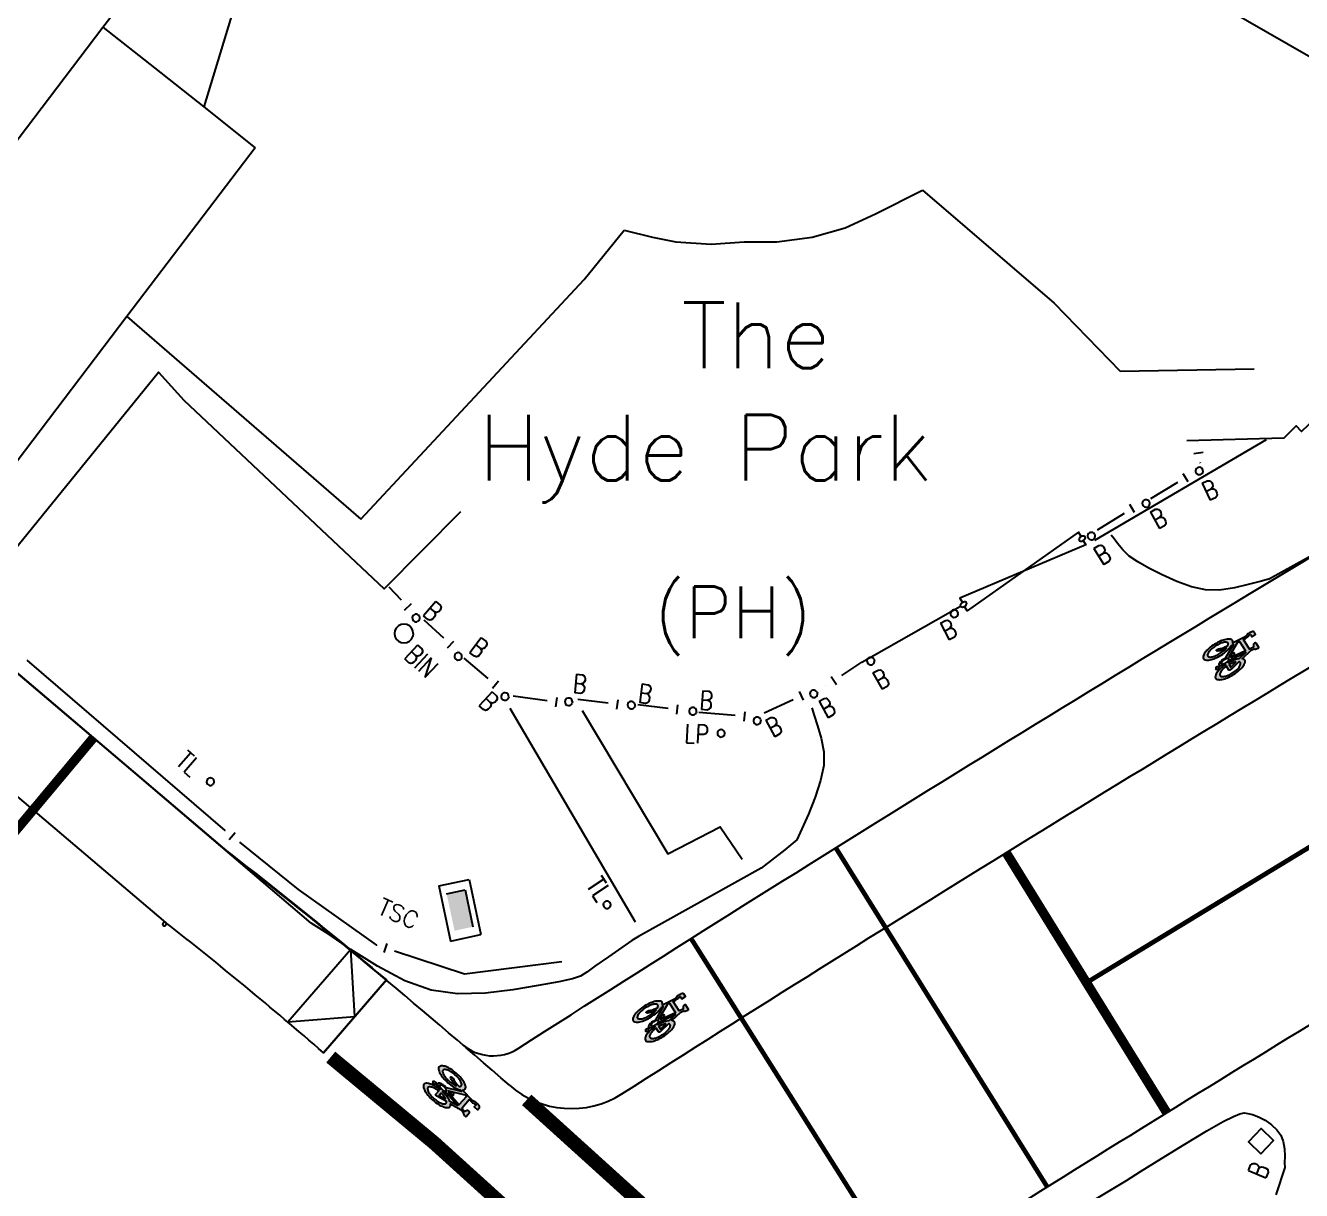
# Model space of a CAD drawing. Extents: x 427500 to 429848, y 434500 to 436505.
# Drawn here: x 428949.81 to 428976.96, y 435472.72 to 435497.5 of the extents above; entities that cross this region are included whole.
import ezdxf

# ---------------------------------------------------------------- set-up
doc = ezdxf.new("R2010")
doc.units = 0
for name, pattern in [('1004', [6, 4, -2]), ('1055', [0.6, 0.1, -0.5]), ('BLIP', [1, 0.5, -0.5])]:
    doc.linetypes.add(name, pattern=pattern)
doc.layers.get('0').update_dxf_attribs({"color": 222})
for name, color, linetype in [('du-EXISTINGTEXT', 181, 'Continuous'), ('DU-UTCBOX', 42, 'Continuous'), ('KTS_LINES', 7, 'Continuous'), ('LPTIP_Ex_Base', 8, 'Continuous'), ('PRO-MARKINGS', 7, 'Continuous'), ('PROPOSED', 1, 'Continuous')]:
    doc.layers.add(name, color=color, linetype=linetype)
doc.styles.add('MtXpl_Romans', font='romans__.ttf')
doc.styles.get("Standard").update_dxf_attribs({"font": 'romans.shx'})

# ---------------------------------------------------------------- blocks, each defined once
blk = doc.blocks.new('FENCE_UP')
at = {"color": 0, "linetype": 'ByBlock', "flags": 128}
blk.add_lwpolyline([(0, 0.5), (0, -0.5)], dxfattribs=at)
blk = doc.blocks.new('GATE')
at = {"color": 0, "linetype": 'ByBlock', "flags": 128}
for points in [[(-0.450902, 0), (-0.451904, 0.007014), (-0.455912, 0.014028), (-0.460922, 0.019038), (-0.467936, 0.023046), (-0.475952, 0.024048), (-0.482966, 0.023046), (-0.48998, 0.019038), (-0.49499, 0.014028), (-0.498998, 0.007014), (-0.5, 0), (-0.498998, -0.007014), (-0.49499, -0.014028), (-0.48998, -0.019038), (-0.482966, -0.023046), (-0.475952, -0.024048), (-0.467936, -0.023046), (-0.460922, -0.019038), (-0.455912, -0.014028), (-0.451904, -0.007014)], [(-0.475952, 0.024048), (-0.475952, 0.078156), (0.475952, -0.078156), (0.475952, -0.024048)], [(-0.475952, -0.024048), (-0.475952, -0.078156), (0.475952, 0.078156), (0.475952, 0.024048)], [(-0.450902, 0), (-0.451904, -0.007014)], [(0.5, 0), (0.498998, 0.007014), (0.49499, 0.014028), (0.48998, 0.019038), (0.482966, 0.023046), (0.475952, 0.024048), (0.467936, 0.023046), (0.460922, 0.019038), (0.455912, 0.014028), (0.451904, 0.007014), (0.450902, 0), (0.451904, -0.007014), (0.455912, -0.014028), (0.460922, -0.019038), (0.467936, -0.023046), (0.475952, -0.024048), (0.482966, -0.023046), (0.48998, -0.019038), (0.49499, -0.014028), (0.498998, -0.007014)], [(0.5, 0), (0.498998, -0.007014)]]:
    blk.add_lwpolyline(points, dxfattribs=at)
blk = doc.blocks.new('CIRCL')
at = {"color": 0, "linetype": 'ByBlock', "flags": 128}
for points in [[(0.5, 0), (0.475, 0.154), (0.404, 0.293), (0.293, 0.404), (0.154, 0.475), (0, 0.5), (-0.154, 0.475), (-0.293, 0.404), (-0.404, 0.293), (-0.475, 0.154), (-0.5, 0), (-0.475, -0.154), (-0.404, -0.293), (-0.293, -0.404), (-0.154, -0.475), (0, -0.5), (0.154, -0.475), (0.293, -0.404), (0.404, -0.293), (0.475, -0.154)], [(0.5, 0), (0.475, -0.154)]]:
    blk.add_lwpolyline(points, dxfattribs=at)
blk = doc.blocks.new('Bicycle-1057S')
h = blk.add_hatch(color=0)
h.dxf.hatch_style = 1
edge = h.paths.add_edge_path()
edge.add_arc((0.1255931590565698, -0.09402841553107237), 0.02648515648108875, 129.1417589179424, 144.2919472120851)
edge.add_arc((0.1085562400126971, -0.08167002299842399), 0.005438877888942004, 145.2542598140026, 218.1085320607194)
edge.add_arc((0.1199412003065617, -0.07274033581713624), 0.01990803937288878, 218.1085320607193, 242.7437377249644)
edge.add_arc((0.1323570823030125, -0.04863988274777631), 0.0470186639303978, 242.7437377249643, 256.1140822548531)
edge.add_line((0.1210730989660078, -0.09428444954219217), (0.1210730989660078, -0.1093843280975762))
edge.add_line((0.1210730989660078, -0.1093843280975762), (0.1709389036250854, -0.1093843280975762))
edge.add_line((0.1709389036250854, -0.1093843280975762), (0.1709389036250854, -0.08603216731390888))
edge.add_line((0.1709389036250854, -0.08603216731390888), (0.2357062799771484, -0.07507811475829329))
edge.add_arc((0.2940311629775173, 0.02510465163729701), 0.1159240210641441, 239.7926865904873, 250.1489920615088)
edge.add_arc((0.3352342839856055, 0.1392318298363441), 0.2372611958478196, 250.1489920615087, 261.4948583744368)
edge.add_arc((0.362500000000002, 0.3215590699295104), 0.4216158587933737, 261.4948583744369, 265.5790043067903)
edge.add_line((0.33, -0.09880230125732192), (0.33, -0.1106220625765941))
edge.add_arc((0.3649999999999979, -1.094938660479188), 0.9849386604791879, 92.0364461736281, 98.710120306432)
edge.add_arc((0.3002475405305327, -0.6722787565192403), 0.5573474124130271, 98.71012030643209, 110.2975697722287)
edge.add_arc((0.2023615741320395, -0.4076241066270181), 0.2751706129993586, 110.2975697722287, 131.7625682865146)
edge.add_arc((0.05714990642971905, -0.2449999999999999), 0.05714990642971902, 131.7625682865146, 180)
edge.add_arc((0.05714990642971905, -0.245), 0.05714990642971904, 180, 228.2374317134853)
edge.add_arc((0.2023615741320401, -0.08237589337298118), 0.2751706129993595, 228.2374317134854, 249.7024302277713)
edge.add_arc((0.3002475405305318, 0.1822787565192362), 0.5573474124130229, 249.7024302277713, 261.2898796935679)
edge.add_arc((0.3650000000000001, 0.6049386604791959), 0.9849386604791958, 261.2898796935679, 270)
edge.add_arc((0.3650000000000005, 0.604938660479198), 0.984938660479198, 269.9999999999999, 278.710120306432)
edge.add_arc((0.4297524594694681, 0.1822787565192365), 0.5573474124130234, 278.7101203064321, 290.2975697722287)
edge.add_arc((0.527638425867959, -0.08237589337297913), 0.2751706129993619, 290.2975697722287, 311.7625682865145)
edge.add_arc((0.6728500935702808, -0.2450000000000002), 0.05714990642971921, 311.7625682865148, 360.0000000000001)
edge.add_arc((0.6728500935702809, -0.2450000000000002), 0.05714990642971907, 8.347926217626053e-14, 48.23743171348524)
edge.add_arc((0.5276384258679238, -0.4076241066270601), 0.2751706129994143, 48.23743171348545, 51.44868646367202)
edge.add_line((0.6991289573365953, -0.1924268392766916), (0.9555783743845828, -0.1393683391977977))
edge.add_line((0.9555783743845828, -0.1393683391977977), (1.026142996864914, -0.1494489995521307))
edge.add_arc((1.047232637774721, -0.1446760141640408), 0.02162300495351051, 192.752292015752, 229.4556686730448)
edge.add_arc((1.082087526109876, -0.1021911607252427), 0.07657266547575484, 230.3014880105123, 254.7693945910597)
edge.add_arc((1.137258100044497, 0.09027275344468394), 0.2767829944268662, 254.2163442209831, 263.9588712902375)
edge.add_arc((1.111305815940649, -0.1577737992489841), 0.0273842720150536, 263.337789327011, 292.272256146745)
edge.add_arc((1.118318684532589, -0.1773400816377044), 0.006684298591048081, 300.2362763225035, 358.2881666264944)
edge.add_line((1.125, -0.1775397595764579), (1.125, -0.06938311127612472))
edge.add_arc((1.114107004921157, -0.06988940866287181), 0.01090475487260144, 2.661145164140756, 38.31498093786265)
edge.add_arc((1.110772519990496, -0.07252424211479346), 0.01515459452512635, 38.31498093786259, 73.21773194917768)
edge.add_arc((1.092973786883735, -0.1315424953674024), 0.07679832183938598, 73.2177319491774, 98.60632256700862)
edge.add_arc((1.086437502710172, -0.08835556308793147), 0.03311956120553582, 98.60632256700892, 134.88021916439)
edge.add_line((1.063067446729034, -0.06488758878494341), (1.033157894736842, -0.1147368421052633))
edge.add_line((1.033157894736842, -0.1147368421052633), (0.94, -0.1014285714285716))
edge.add_line((0.94, -0.1014285714285716), (0.94, 0.1393269230769229))
edge.add_line((0.94, 0.1393269230769229), (0.9849999999999998, 0.1349999999999998))
edge.add_arc((1.01645105852891, 0.3320764244353353), 0.199570253672248, 260.9327337914132, 290.3801191405059)
edge.add_arc((1.105464489312583, 0.1086566116361067), 0.04124963619416752, 71.00970639435519, 118.23338806896231, ccw=False)
edge.add_arc((1.115840168087301, 0.1389608091172128), 0.009218591994430198, 6.472580860778692, 70.69733750635021, ccw=False)
edge.add_line((1.125, 0.1399999999999998), (1.125, 0.08999999999999979))
edge.add_line((1.125, 0.08999999999999979), (1.215, 0.08999999999999977))
edge.add_line((1.215, 0.08999999999999977), (1.215, 0.1551204709322744))
edge.add_arc((1.199541460380685, 0.152605035499959), 0.01566186012503258, 9.242245549902828, 38.24503396435792)
edge.add_arc((1.175907833058162, 0.1339771072228429), 0.04575418559710753, 38.24503396435812, 62.40139835930763)
edge.add_arc((1.144411258767213, 0.07372613583564096), 0.1137410501017065, 62.40139835930752, 80.15996594038734)
edge.add_arc((1.117118489909174, -0.08362655073671205), 0.2734431578006205, 80.15996594038758, 97.39463954963908)
edge.add_arc((1.101932488087908, 0.03338489676562068), 0.1554503889632606, 97.39463954963931, 115.9418288466421)
edge.add_arc((1.008892827938793, 0.2234296512512854), 0.05614866456590088, 265.4429401072497, 296.48081285581895, ccw=False)
edge.add_line((1.004431711558944, 0.1674584892731782), (0.7039782804499767, 0.1963482422644251))
edge.add_arc((0.5276024317589506, 0.4074790768269162), 0.2751084682530396, 309.8749265664079, 311.7820790879888)
edge.add_arc((0.6727840718052973, 0.2449999999999999), 0.05721592819470267, 311.7820790879888, 360)
edge.add_arc((0.6727840718052971, 0.2449999999999999), 0.05721592819470289, 359.9999999999999, 408.2179209120112)
edge.add_arc((0.5276024317590292, 0.08252092317317208), 0.2751084682529212, 48.21792091201113, 69.68965002433214)
edge.add_arc((0.4297377485950346, -0.1818948901564406), 0.5570538859307931, 69.68965002433218, 81.283999398439)
edge.add_arc((0.3649999999999998, -0.6041692450557905), 0.9842618059168534, 81.28399939843904, 89.99999999999999)
edge.add_arc((0.3650000000000001, -0.6041692450557938), 0.9842618059168566, 90.00000000000001, 98.71600060156094)
edge.add_arc((0.3002622514049669, -0.1818948901564457), 0.5570538859307985, 98.71600060156108, 110.3103499756678)
edge.add_arc((0.2023975682409703, 0.08252092317317244), 0.2751084682529208, 110.3103499756678, 131.7820790879888)
edge.add_arc((0.05721592819470288, 0.2450000000000001), 0.05721592819470277, 131.7820790879889, 180)
edge.add_arc((0.05721592819470288, 0.2450000000000001), 0.05721592819470279, 180, 228.2179209120111)
edge.add_arc((0.2023975682409709, 0.4074790768268282), 0.2751084682529215, 228.2179209120111, 249.6896500243321)
edge.add_arc((0.3002622514049652, 0.6718948901564387), 0.5570538859307912, 249.6896500243321, 261.2839993984389)
edge.add_arc((0.3650000000000005, 1.094169245055782), 0.9842618059168449, 261.2839993984389, 269.9999999999999)
edge.add_arc((0.3650000000000005, 1.094169245055783), 0.9842618059168462, 269.9999999999999, 278.7160006015609)
edge.add_arc((0.4297377485950349, 0.6718948901564392), 0.5570538859307919, 278.7160006015609, 290.3103499756678)
edge.add_arc((0.5276024317590321, 0.4074790768268224), 0.2751084682529152, 290.3103499756677, 298.7400305951868)
edge.add_line((0.6598845455543121, 0.1662611013890084), (0.7049721577726218, 0.1619257540603247))
edge.add_line((0.7049721577726218, 0.1619257540603247), (0.4092702756605957, 0.007454621613743967))
edge.add_arc((0.3624999999999988, -0.4115590699294977), 0.4216158587933608, 83.6310126563938, 89.99999999999984)
edge.add_arc((0.3624999999999998, -0.4115590699294889), 0.4216158587933519, 89.99999999999997, 98.50514162556317)
edge.add_arc((0.3352342839856051, -0.2292318298363435), 0.2372611958478189, 98.50514162556317, 109.8510079384912)
edge.add_arc((0.2940311629775176, -0.1151046516372976), 0.1159240210641447, 109.8510079384912, 131.0753738798026)
edge.add_arc((0.2329280192318751, -0.04500000000000001), 0.02292801923187508, 131.0753738798026, 180)
edge.add_arc((0.2329280192318752, -0.04500000000000001), 0.02292801923187524, 180.0000000000001, 222.6870495144356)
edge.add_line((0.2160743692041546, -0.0605450489430028), (0.1709389036250855, -0.06817877273918918))
edge.add_line((0.1709389036250855, -0.06817877273918918), (0.1709389036250855, -0.05314407924277024))
edge.add_line((0.1709389036250855, -0.05314407924277024), (0.1210730989660078, -0.05314407924277022))
edge.add_line((0.1210730989660078, -0.05314407924277022), (0.1210730989660078, -0.06826489232125907))
edge.add_arc((0.1295536262736133, -0.1049338960924515), 0.03763688590979285, 103.0219837958038, 123.3282019209634)
edge = h.paths.add_edge_path(flags=16)
edge.add_line((0.8010092807424596, 0.1526914153132249), (0.85, 0.1479807692307691))
edge.add_line((0.85, 0.1479807692307691), (0.85, -0.09119768916500626))
edge.add_line((0.85, -0.09119768916500627), (0.5149813376234688, -0.04592489695196145))
edge.add_arc((0.4920719807681302, -0.04500000000000186), 0.02292801923186977, 357.6881093012058, 360.0000000000044)
edge.add_arc((0.492071980768125, -0.04500000000000007), 0.02292801923187499, 359.9999999999999, 405.6770613714275)
edge.add_line((0.5080918281662061, -0.02859699554229709), (0.5583965690419177, -0.02007051495797908))
edge.add_line((0.5583965690419177, -0.02007051495797908), (0.5583965690419177, -0.03488638777457719))
edge.add_line((0.5583965690419177, -0.03488638777457719), (0.6071960093520374, -0.0348863877745772))
edge.add_line((0.6071960093520374, -0.0348863877745772), (0.6071960093520374, -0.01994367788202011))
edge.add_arc((0.5961658072233547, 0.02207109393126968), 0.04343853599653663, 284.7099937128414, 308.6624902789959)
edge.add_arc((0.6191713373046384, -0.006683059294339246), 0.006613873852225735, 308.6624902789954, 417.054963233324)
edge.add_arc((0.597462100593441, -0.04018266257306424), 0.04653272126062121, 57.05496323332503, 77.92545307749995)
edge.add_line((0.6071960093520375, 0.005320580917900087), (0.6071960093520374, 0.02047441945387607))
edge.add_line((0.6071960093520374, 0.02047441945387607), (0.5583965690419177, 0.02047441945387607))
edge.add_line((0.5583965690419177, 0.02047441945387607), (0.5583965690419177, -0.003409372772500956))
edge.add_line((0.5583965690419177, -0.003409372772500958), (0.489807155429238, -0.01522256642305359))
edge.add_arc((0.4309688370224912, -0.115104651637281), 0.1159240210641259, 59.49860577599883, 62.30136376572178)
edge.add_line((0.4848527530876162, -0.01246497973034986), (0.8010092807424596, 0.1526914153132249))
edge = h.paths.add_edge_path(flags=16)
edge.add_arc((0.4783568392825849, -0.3575472182040819), 0.1917893422273881, 65.84495474860528, 69.5671713206016)
edge.add_arc((0.4101288188534401, -0.540685588829678), 0.3872240514452698, 69.5671713206013, 81.22760581677363)
edge.add_arc((0.3650000000000043, -0.8331319537255499), 0.6831319537255498, 81.22760581677335, 87.06318721189446)
edge.add_line((0.4, -0.150897194862527), (0.4, -0.2150000000000001))
edge.add_line((0.4, -0.2150000000000001), (0.5568384287202102, -0.1825506699199566))
edge = h.paths.add_edge_path(flags=16)
edge.add_arc((0.1504167412798086, -0.2449999999999998), 0.0404167412798087, 180.0000000000003, 228.031377788937)
edge.add_arc((0.2516431607174225, -0.132452781795901), 0.1917893422274068, 228.0313777889369, 249.5671713206013)
edge.add_arc((0.3198711811465615, 0.05068558882968327), 0.3872240514452754, 249.5671713206013, 261.2276058167736)
edge.add_arc((0.3650000000000002, 0.3431319537256016), 0.6831319537256016, 261.2276058167737, 270)
edge.add_arc((0.3650000000000006, 0.3431319537255932), 0.6831319537255933, 269.9999999999999, 278.7723941832264)
edge.add_arc((0.4101288188534402, 0.05068558882967744), 0.3872240514452694, 278.7723941832263, 290.4328286793987)
edge.add_arc((0.4783568392825773, -0.1324527817959004), 0.1917893422274075, 290.4328286793986, 311.968622211063)
edge.add_arc((0.5795832587201913, -0.2450000000000001), 0.04041674127980865, 311.968622211063, 360)
edge.add_arc((0.5795832587201913, -0.2450000000000001), 0.04041674127980865, 3.934699558586697e-14, 48.03137778893682)
edge.add_arc((0.478356839282282, -0.3575472182044319), 0.1917893422278519, 48.03137778893772, 49.26932853407754)
edge.add_line((0.6035001816606982, -0.2122121032096358), (0.3879520662544559, -0.2568082650178238))
edge.add_arc((0.359621437672778, -0.1471711421593139), 0.1132383469701186, 270.0000000000009, 284.4885082669896, ccw=False)
edge.add_arc((0.3599813813666154, -0.2048860969552485), 0.0555245588725474, 244.0010186952478, 269.62857158370264, ccw=False)
edge.add_arc((0.3404972897307452, -0.2454727757627812), 0.01050793074839578, 177.4212617184321, 242.479324053344, ccw=False)
edge.add_line((0.33, -0.2450000000000001), (0.33, -0.150897194862527))
edge.add_arc((0.3649999999999946, -0.8331319537255476), 0.6831319537255475, 92.93681278810544, 98.7723941832266)
edge.add_arc((0.3198711811465587, -0.5406855888296751), 0.3872240514452669, 98.77239418322624, 110.4328286793987)
edge.add_arc((0.2516431607174224, -0.3575472182040986), 0.1917893422274065, 110.4328286793987, 131.9686222110632)
edge.add_arc((0.1504167412798083, -0.2449999999999998), 0.04041674127980829, 131.968622211063, 180.0000000000003)
edge = h.paths.add_edge_path(flags=16)
edge.add_line((0.4, -0.1106220625765941), (0.4, -0.09838578643388625))
edge.add_arc((0.362500000000002, 0.3215590699294804), 0.4216158587933433, 275.1028316889799, 278.5051416255631)
edge.add_arc((0.3897657160143952, 0.1392318298363415), 0.237261195847817, 278.5051416255631, 289.8510079384913)
edge.add_arc((0.4309688370224811, 0.0251046516373004), 0.1159240210641479, 289.8510079384913, 297.5734711250544)
edge.add_line((0.484628403888863, -0.07765248701200858), (0.835, -0.1250000000000002))
edge.add_line((0.835, -0.1250000000000002), (0.6529817174705733, -0.1626589550060883))
edge.add_arc((0.5276384258679636, -0.4076241066270114), 0.2751706129993511, 62.90217049968486, 69.70243022777146)
edge.add_arc((0.4297524594694673, -0.6722787565192396), 0.5573474124130262, 69.70243022777129, 81.2898796935679)
edge.add_arc((0.3650000000000009, -1.09493866047919), 0.9849386604791897, 81.28987969356794, 87.96355382637184)
edge = h.paths.add_edge_path(flags=16)
edge.add_arc((0.4449236986313491, -0.04500000000000011), 0.01507630136865096, 1.054819283487206e-13, 48.44895341119659)
edge.add_arc((0.4060479337699563, -0.08886225322274957), 0.07368707129479077, 48.44895341119748, 69.84062143707904)
edge.add_arc((0.3798391743587921, -0.1602517204131925), 0.1497354446870443, 69.84062143707904, 81.35341277984766)
edge.add_arc((0.3624999999999999, -0.2742745398618802), 0.2650690925200709, 81.35341277984772, 89.99999999999997)
edge.add_arc((0.3624999999999999, -0.274274539861879), 0.2650690925200698, 89.99999999999997, 98.64658722015228)
edge.add_arc((0.3451608256412076, -0.1602517204131919), 0.1497354446870436, 98.6465872201522, 110.1593785629209)
edge.add_arc((0.3189520662300434, -0.08886225322274857), 0.07368707129478973, 110.1593785629209, 131.5510465888027)
edge.add_arc((0.2800763013686506, -0.04500000000000002), 0.01507630136865062, 131.5510465888023, 180.0000000000001)
edge.add_arc((0.2800763013686508, -0.04500000000000002), 0.01507630136865079, 180.0000000000001, 228.4489534111975)
edge.add_arc((0.3189520662300437, -0.001137746777250717), 0.07368707129479057, 228.4489534111975, 249.8406214370791)
edge.add_arc((0.3451608256412076, 0.07025172041319168), 0.1497354446870435, 249.8406214370791, 261.3534127798478)
edge.add_arc((0.3625000000000003, 0.1842745398618795), 0.2650690925200704, 261.3534127798476, 269.9999999999999)
edge.add_arc((0.3625000000000002, 0.1842745398618796), 0.2650690925200706, 269.9999999999999, 278.6465872201522)
edge.add_arc((0.3798391743587923, 0.07025172041319208), 0.149735444687044, 278.6465872201523, 290.1593785629209)
edge.add_arc((0.4060479337699569, -0.001137746777252258), 0.07368707129478903, 290.1593785629209, 311.5510465888029)
edge.add_arc((0.4449236986313495, -0.04500000000000011), 0.01507630136865057, 311.5510465888019, 360.0000000000001)
edge = h.paths.add_edge_path(flags=16)
edge.add_arc((0.5545215225433117, 0.5356726882561043), 0.3234618584126379, 256.4487186734111, 264.5542933785383)
edge.add_line((0.5238241919462786, 0.2136707507743962), (0.5932041344403048, 0.2069996024576628))
edge.add_arc((0.4781819073505409, 0.3626381845019278), 0.1935290183549708, 306.4656665490008, 311.7704046412889)
edge.add_arc((0.5813587244239535, 0.2471211639649405), 0.03864313257081291, 311.7704046412892, 360.5617053325667)
edge.add_arc((0.5813587244239538, 0.2471211639649405), 0.03864313257081273, 0.5617053325667196, 49.35300602384447)
edge.add_arc((0.4804665614422023, 0.1296034671529087), 0.1935290183549633, 49.35300602384398, 70.62459621730659)
edge.add_arc((0.4135262961559181, -0.06074449369631113), 0.3953045008003145, 70.62459621730665, 82.01711533480362)
edge.add_arc((0.3709724373807858, -0.3641886128402266), 0.7017178887905926, 82.0171153348035, 90.56170533256646)
edge.add_arc((0.3709724373807861, -0.3641886128402225), 0.7017178887905886, 90.5617053325665, 99.1062953303295)
edge.add_arc((0.3224774452478641, -0.06163712948952527), 0.3953045008003125, 99.10629533032939, 110.4988144478265)
edge.add_arc((0.2518180926494552, 0.1273618154980764), 0.1935290183549649, 110.4988144478264, 131.7704046412889)
edge.add_arc((0.1486412755760465, 0.2428788360350593), 0.03864313257081296, 131.7704046412889, 180.5617053325667)
edge.add_arc((0.1486412755760468, 0.2428788360350593), 0.03864313257081321, 180.5617053325666, 229.353006023844)
edge.add_arc((0.2495334385577984, 0.3603965328470931), 0.1935290183549653, 229.3530060238443, 250.6245962173066)
edge.add_arc((0.3164737038440827, 0.5507444936963126), 0.3953045008003163, 250.6245962173066, 262.0171153348036)
edge.add_arc((0.3590275626192138, 0.8541886128402267), 0.7017178887905928, 262.0171153348036, 270.5617053325665)
edge.add_arc((0.359027562619214, 0.8541886128402225), 0.7017178887905887, 270.5617053325665, 279.1062953303295)
edge.add_arc((0.4075225547521375, 0.5516371294895188), 0.395304500800306, 279.1062953303293, 289.098106292045)
edge.add_line((0.5368609167713212, 0.1780902964642959), (0.4650000000000001, 0.1849999999999999))
edge.add_arc((0.5011695245165797, 0.5494383493096282), 0.3662288150204487, 249.5302429035852, 264.3321092119445, ccw=False)
edge.add_arc((0.408696752517224, 0.3017101403780114), 0.1018040070660671, 219.81143243366, 249.5302429035852, ccw=False)
edge.add_arc((0.3393648764862762, 0.2439215579258251), 0.01154643510778842, 182.9001710029059, 219.8114324336599, ccw=False)
edge.add_arc((0.333388750288222, 0.2436188025506967), 0.00556264490823779, 121.34140895685039, 182.9001710029066, ccw=False)
edge.add_arc((0.3569992523026438, 0.2048494964756024), 0.05095553971477509, 96.53117755850923, 121.34140895685059, ccw=False)
edge.add_arc((0.3626516754290913, 0.1554776886042005), 0.1006498583004144, 77.38597802456098, 96.53117755850923, ccw=False)
edge.add_arc((0.3748392886274233, 0.2099393253543119), 0.04484118699412693, 58.985215138957585, 77.38597802456081, ccw=False)
edge.add_arc((0.5380436786246806, 0.5314291914319482), 0.3158330644056515, 243.667006448054, 259.1754194558784)
at = {"color": 0}
for p, q in [((0.3287280353378081, -0.1041516017134914), (0.3288192754914361, -0.1039005124007382)), ((0.3288877096512284, -0.1042885504342675), (0.3287280353378081, -0.1041516017134914)), ((0.3295948302791771, -0.1031929206888656), (0.3287508467244056, -0.1032157388124624)), ((0.3296632644389694, -0.1019603222330919), (0.3287736581110039, -0.1019603222330919)), ((0.3291158127316791, -0.1019831503514884), (0.3287736581110039, -0.1024624908638004)), ((0.3290930013450817, -0.1042885504342675), (0.3288877096512284, -0.1042885504342675)), ((0.3292526756585019, -0.1039461686375294), (0.3290930013450817, -0.1042885504342675)), ((0.329640453052372, -0.1023483602666211), (0.329161435504874, -0.1019831503514884)), ((0.3294351613585196, -0.1039461686375294), (0.3292526756585019, -0.1039461686375294)), ((0.3295720188925797, -0.1041287735950949), (0.3294351613585196, -0.1039461686375294)), ((0.3294351613585196, -0.1042885504342675), (0.3295720188925797, -0.1041287735950949)), ((0.3296176416657746, -0.1028277007789349), (0.3295948302791771, -0.1035581306040002))]:
    blk.add_line(p, q, dxfattribs=at)
for points in [[(0.1088746358722688, -0.07348688451793352, 0.06620162645581315), (0.1040871721730241, -0.07857021246627484, 0.329045697347466), (0.1042766963171289, -0.08502664309139618, 0.1079072842323877), (0.1108238940228147, -0.09043792768159163, 0.05840540863255037), (0.1210730989660078, -0.09428444954219217), (0.1210730989660078, -0.1093843280975762), (0.1709389036250854, -0.1093843280975762), (0.1709389036250854, -0.08603216731390888), (0.2357062799771484, -0.07507811475829329, 0.04521868944864418), (0.2546662158690515, -0.08393102875599362, 0.04954616364587781), (0.3001437889372994, -0.09542010860099805, 0.01782233505618444), (0.33, -0.09880230125732192), (0.33, -0.1106220625765941, 0.02912762999146831), (0.2158454020491987, -0.1213591461011008, 0.05060291222805472), (0.1069060248669102, -0.1495405845398161, 0.09393354558812385), (0.01908547964996145, -0.2023712395341582, 0.2136395982254601), (1.050686772828547e-17, -0.245, 0.2136395982254597), (0.01908547964996138, -0.2876287604658417, 0.09393354558812361), (0.1069060248669101, -0.3404594154601839, 0.05060291222805496), (0.2158454020491984, -0.3686408538988992, 0.03802337796379034), (0.3649999999999999, -0.38, 0.03802337796379043), (0.5141545979508021, -0.3686408538988992, 0.05060291222805458), (0.6230939751330896, -0.3404594154601841, 0.09393354558812297), (0.7109145203500387, -0.287628760465842, 0.2136395982254593), (0.73, -0.2450000000000001, 0.2136395982254589), (0.7109145203500387, -0.2023712395341586, 0.01401265916983727), (0.6991289573365953, -0.1924268392766916), (0.9555783743845828, -0.1393683391977977), (1.026142996864914, -0.1494489995521307, 0.1615320291578394), (1.033176901781189, -0.1611074057332191, 0.1071688624317772), (1.061971533169924, -0.1760743112137108, 0.04253541846399684), (1.108128811333472, -0.1849731557766747, 0.126925508449554), (1.121684677080907, -0.1831150224875275, 0.2588591559397385), (1.125, -0.1775397595764579), (1.125, -0.06938311127612472, 0.1568364930858567), (1.12266303144645, -0.06312863289895194, 0.1534803684012116), (1.115148189584886, -0.05801509841774095, 0.1112340150849529), (1.081481344142446, -0.05560893231927388, 0.1596097520212116), (1.063067446729034, -0.06488758878494341), (1.033157894736842, -0.1147368421052633), (0.94, -0.1014285714285716), (0.94, 0.1393269230769229), (0.9849999999999998, 0.1349999999999998, 0.1292002425394808), (1.085950761182175, 0.1449986933129138, -0.2090187272153614), (1.118887449725435, 0.1476611834182221, -0.2878070053565828), (1.125, 0.1399999999999998), (1.125, 0.08999999999999979), (1.215, 0.08999999999999977), (1.215, 0.1551204709322744, 0.1272284316793309), (1.211841824661803, 0.1623001322569733, 0.1057940901736811), (1.197104576227332, 0.1745251476030487, 0.07764182163660346), (1.163849375363327, 0.1857939104251043, 0.07534252693725144), (1.081925585010936, 0.1875424371523875, 0.08110451507786728), (1.033929410422161, 0.1731718949336026, -0.1362623426198962), (1.004431711558944, 0.1674584892731782), (0.7039782804499767, 0.1963482422644251, 0.00832171479736017), (0.7109070029063665, 0.2023349725952917, 0.2135505823316499), (0.73, 0.2449999999999999, 0.2135505823316504), (0.7109070029063664, 0.2876650274047082, 0.09396317257082422), (0.6230939751330898, 0.3405248658727139, 0.05063309589599981), (0.5141519477101913, 0.36872591840272, 0.03804907271182555), (0.365, 0.3800925608610629, 0.03804907271182546), (0.2158480522898086, 0.36872591840272, 0.05063309589599926), (0.1069060248669102, 0.340524865872714, 0.09396317257082444), (0.01909299709363351, 0.2876650274047083, 0.2135505823316499), (1.005154347342302e-16, 0.245, 0.2135505823316495), (0.01909299709363353, 0.2023349725952918, 0.09396317257082416), (0.1069060248669102, 0.1494751341272861, 0.05063309589599998), (0.2158480522898087, 0.12127408159728, 0.03804907271182587), (0.3649999999999999, 0.109907439138937, 0.03804907271182588), (0.5141519477101915, 0.1212740815972799, 0.05063309589599987), (0.6230939751330898, 0.1494751341272859, 0.03679801626859047), (0.6598845455543121, 0.1662611013890084), (0.7049721577726218, 0.1619257540603247), (0.4092702756605957, 0.007454621613743975, 0.02779710588782994), (0.3625, 0.01005678886386304, 0.03712772687842065), (0.3001437889372993, 0.00542010860099796, 0.04954616364587789), (0.2546662158690515, -0.006068971244006424, 0.0928744276712165), (0.2178631344268814, -0.0277158074614547, 0.2167769235559518), (0.21, -0.04500000000000004, 0.1884415738359674), (0.2160743692041546, -0.0605450489430028), (0.1709389036250855, -0.06817877273918918), (0.1709389036250855, -0.05314407924277024), (0.1210730989660078, -0.05314407924277022), (0.1210730989660078, -0.06826489232125907, 0.0888351774420325), (0.1088746358722688, -0.07348688451793352)], [(0.4787293732899234, 0.2212158168741777, 0.03538199524900019), (0.5238241919462786, 0.2136707507743962), (0.5932041344403048, 0.2069996024576628, 0.02315042084802789), (0.6071007434608504, 0.2183003355453849, 0.2161679210065194), (0.62, 0.2474999999999999, 0.2161679210065208), (0.6065307354804885, 0.2764411495422749, 0.09308226368066548), (0.5446710112211003, 0.3121720010628481, 0.04975022667479514), (0.4684251111540539, 0.3307293476581098, 0.03730009124669594), (0.3640931808341686, 0.3374955549148199, 0.03730009124669604), (0.2599139626854521, 0.3286851207123394, 0.04975022667479567), (0.1840465528159611, 0.3086364671569156, 0.09308226368066488), (0.1228992565391498, 0.2716996644546151, 0.2161679210065207), (0.11, 0.2425, 0.2161679210065191), (0.1234692645195115, 0.2135588504577247, 0.09308226368066462), (0.1853289887788999, 0.1778279989371517, 0.04975022667479539), (0.261574888845947, 0.1592706523418899, 0.03730009124669569), (0.3659068191658316, 0.1525044450851799, 0.03730009124669613), (0.4700860373145483, 0.1613148792876605, 0.04362514343017022), (0.5368609167713212, 0.1780902964642959), (0.4650000000000001, 0.1849999999999999, -0.06467527653755671), (0.3730945758271105, 0.2063343527291863, -0.1304045123069024), (0.3304954155632345, 0.2365288029161547, -0.16246290201637), (0.3278332299811951, 0.2433373554093805, -0.2752523142161367), (0.3304954155632345, 0.2483697637738941, -0.1086799343264191), (0.3512033730290797, 0.2554743402884014, -0.08373155279410573), (0.3846317998921907, 0.253698196159803, -0.0804614398804402), (0.3979441247861357, 0.2483697637738943, 0.06777169068829121)], [(0.8010092807424596, 0.1526914153132249), (0.85, 0.1479807692307691), (0.85, -0.09119768916500627), (0.5149813376234688, -0.04592489695196145, 0.01008786833677551), (0.515, -0.0450000000000001, 0.2019853073732921), (0.5080918281662061, -0.02859699554229709), (0.5583965690419177, -0.02007051495797908), (0.5583965690419177, -0.03488638777457719), (0.6071960093520374, -0.0348863877745772), (0.6071960093520374, -0.01994367788202011, 0.1048946772739972), (0.6233032332950188, -0.01184743368605731, 0.5116844109006436), (0.6227681884753907, -0.001132744979941137, 0.0913172553089896), (0.6071960093520375, 0.005320580917900087), (0.6071960093520374, 0.02047441945387607), (0.5583965690419177, 0.02047441945387607), (0.5583965690419177, -0.003409372772500958), (0.489807155429238, -0.01522256642305359, 0.01222994846074251), (0.4848527530876162, -0.01246497973034986)], [(0.1099999999999999, -0.245, 0.2126996629660772), (0.1233891155438425, -0.2750502982140864, 0.09424518177345811), (0.1846877707974303, -0.312175144212722, 0.05092219011426544), (0.2608157658004246, -0.3320087068372218, 0.03829549467705391), (0.3649999999999999, -0.3400000000000001, 0.03829549467705463), (0.4691842341995759, -0.3320087068372218, 0.05092219011426571), (0.5453122292025695, -0.3121751442127222, 0.0942451817734579), (0.6066108844561574, -0.2750502982140867, 0.2126996629660783), (0.62, -0.2450000000000001, 0.2126996629660773), (0.6066108844561575, -0.2149497017859136, 0.005401631654725485), (0.6035001816606982, -0.2122121032096358), (0.3879520662544559, -0.2568082650178238, -0.06330239550141832), (0.3596214376727798, -0.2604094891294326, -0.1122897084671572), (0.3356419041153343, -0.2547916726470021, -0.2917483079654162), (0.33, -0.2450000000000001), (0.33, -0.150897194862527, 0.02546803149984724), (0.260815765800424, -0.1579912931627783, 0.05092219011426607), (0.1846877707974304, -0.1778248557872778, 0.0942451817734587), (0.1233891155438424, -0.2149497017859135, 0.2126996629660795)], [(0.46, -0.04500000000000008, 0.2146048509417658), (0.4549236141370791, -0.03371742259779956, 0.09361076745084396), (0.4314429111656884, -0.01968942908585436, 0.05027632593247241), (0.402350289127994, -0.01221809886904895, 0.03774576470632048), (0.3625, -0.009205447341809187, 0.03774576470632059), (0.3226497108720062, -0.01221809886904892, 0.05027632593247273), (0.2935570888343117, -0.0196894290858543, 0.09361076745084515), (0.270076385862921, -0.03371742259779952, 0.2146048509417721), (0.265, -0.04500000000000005, 0.2146048509417696), (0.270076385862921, -0.0562825774022006, 0.09361076745084396), (0.2935570888343117, -0.07031057091414578, 0.05027632593247258), (0.3226497108720061, -0.07778190113095115, 0.03774576470632061), (0.3625, -0.08079455265819095, 0.03774576470632053), (0.402350289127994, -0.07778190113095122, 0.05027632593247251), (0.4314429111656884, -0.07031057091414585, 0.09361076745084572), (0.4549236141370789, -0.05628257740220063, 0.2146048509417737)], [(0.4, -0.1106220625765941), (0.4, -0.09838578643388625, 0.01484646830517884), (0.4248562110627007, -0.09542010860099812, 0.0495461636458783), (0.4703337841309485, -0.0839310287559937, 0.03370836062723707), (0.484628403888863, -0.07765248701200858), (0.835, -0.1250000000000002), (0.6529817174705733, -0.1626589550060883, 0.02968044140767472), (0.6230939751330898, -0.1495405845398163, 0.05060291222805478), (0.5141545979508013, -0.1213591461011009, 0.02912762999146828)], [(0.5568384287202102, -0.1825506699199566, 0.01624266183902606), (0.5453122292025696, -0.177824855787278, 0.05092219011426567), (0.4691842341995761, -0.1579912931627784, 0.02546803149984717), (0.4, -0.150897194862527), (0.4, -0.2150000000000001)]]:
    blk.add_lwpolyline(points, format="xyb", close=True, dxfattribs=at)
blk = doc.blocks.new('TSC')
for p, q in [((-0.5999999999999999, 0.33), (0.6, 0.3299999999999999)), ((-0.6000000000000001, -0.33), (-0.5999999999999999, 0.33)), ((0.5999999999999999, -0.33), (0.6, 0.3299999999999999)), ((-0.4, -0.2), (-0.4, 0.2)), ((-0.398857651323955, 0.2), (0.4011423486760451, 0.2000000000000001)), ((-0.6000000000000001, -0.33), (0.5999999999999999, -0.33))]:
    blk.add_line(p, q)
blk.add_solid([(-0.398857651323955, 0.2), (-0.398857651323955, -0.2), (0.4011423486760451, 0.2000000000000001), (0.4011423486760451, -0.2)])

msp = doc.modelspace()

# ---------------------------------------------------------------- linework, layer by layer
at = {"layer": 'LPTIP_Ex_Base', "color": 251, "true_color": 0x636466}
for p, q in [((428973.3, 435499.05), (428980.85, 435494.7)), ((428951.46, 435497.47), (428952.25, 435498.5)), ((428954.36, 435498.26), (428953.61, 435495.77)), ((428946.43, 435490.85), (428951.46, 435497.47)), ((428951.46, 435497.47), (428952.56, 435496.6)), ((428952.56, 435496.6), (428953.61, 435495.77)), ((428953.61, 435495.77), (428954.7, 435494.9)), ((428954.7, 435494.9), (428951.97, 435491.31)), ((428967.9, 435493.5), (428968.9, 435494)), ((428968.9, 435494), (428971.7, 435491.6)), ((428967.25, 435493.2), (428967.9, 435493.5)), ((428966.55, 435493), (428967.25, 435493.2)), ((428961.7, 435492.1), (428962.55, 435493.15)), ((428962.55, 435493.15), (428963.15, 435493)), ((428963.15, 435493), (428963.65, 435492.9)), ((428965.8, 435492.9), (428966.55, 435493)), ((428963.65, 435492.9), (428964.4, 435492.85)), ((428964.4, 435492.85), (428965.1, 435492.9)), ((428965.1, 435492.9), (428965.8, 435492.9)), ((428956.95, 435487), (428961.7, 435492.1)), ((428971.7, 435491.6), (428973.1, 435490.15)), ((428951.97, 435491.31), (428949.3, 435487.8)), ((428951.97, 435491.31), (428956.95, 435487)), ((428973.1, 435490.15), (428975.95, 435490.2))]:
    msp.add_line(p, q, dxfattribs=at)
at = {"layer": 'LPTIP_Ex_Base', "color": 251, "true_color": 0x636466, "flags": 128}
for points in [[(428985.947971, 435497.097862), (428983.751182, 435493.368599), (428983.315243, 435492.67383), (428982.739784, 435493.027201), (428981.730691, 435493.646854), (428980.478066, 435492.450618), (428980.205808, 435492.190617), (428979.616756, 435491.626338), (428979.723878, 435491.490431), (428976.957781, 435488.868689), (428976.848481, 435488.987977), (428976.779917, 435488.921128), (428976.582101, 435488.728259), (428974.523746, 435488.667179)], [(428976.258452, 435485.722966), (428989.989528, 435493.311354)], [(428946.404563, 435489.052202), (428949.629231, 435486.446897), (428949.648484, 435486.431341), (428949.661356, 435486.447218), (428952.644336, 435490.126533), (428953.185082, 435489.531671), (428957.446181, 435485.519192), (428959.074221, 435487.163403)], [(428972.562195, 435486.554462), (428976.214867, 435488.698047)], [(428974.742599, 435488.602099), (428974.742599, 435488.602099)], [(428974.800855, 435488.206364), (428974.802227, 435488.197041)], [(428974.324706, 435487.781754), (428973.746238, 435487.43602)], [(428974.668056, 435487.986964), (428974.668056, 435487.986964)], [(428962.712277, 435478.040281), (428962.218788, 435477.693959), (428961.92535, 435477.493075), (428961.752994, 435477.365049), (428961.621428, 435477.284576), (428961.450363, 435477.22635), (428961.159508, 435477.165066), (428960.719702, 435477.08043), (428960.184474, 435476.989312), (428959.597563, 435476.922154), (428959.002709, 435476.909393), (428958.443652, 435476.98147), (428957.885753, 435477.184097), (428957.299854, 435477.496981), (428956.737912, 435477.851553), (428956.251882, 435478.179246), (428955.893723, 435478.411492), (428952.291617, 435481.47968), (428945.381994, 435487.338832)], [(428973.52843, 435487.330626), (428973.52843, 435487.330626)], [(428973.187054, 435487.122149), (428972.612525, 435486.771288)], [(428976.258452, 435485.722966), (428976.079965, 435485.679214), (428975.82826, 435485.609576), (428975.531547, 435485.538839), (428975.219027, 435485.492338), (428974.920034, 435485.495857), (428974.621502, 435485.563394), (428974.305256, 435485.677106), (428973.993763, 435485.81651), (428973.710001, 435485.961313), (428973.476268, 435486.091748), (428973.296968, 435486.217088), (428973.158004, 435486.350306), (428973.052769, 435486.477248), (428972.973886, 435486.584135), (428972.91268, 435486.65942)], [(428957.813206, 435485.280996), (428957.548101, 435485.558074)], [(428967.179859, 435483.679205), (428967.609781, 435483.957506), (428969.704497, 435485.152683)], [(428958.089736, 435484.991978), (428958.089736, 435484.991978)], [(428958.713765, 435484.471224), (428958.297454, 435484.853564)], [(428949.8409, 435484.002838), (428954.055959, 435480.382169), (428954.055959, 435480.382169)], [(428959.008372, 435484.200656), (428959.008372, 435484.200656)], [(428959.657585, 435483.61456), (428959.149365, 435484.04286)], [(428966.844072, 435483.461841), (428966.844072, 435483.461841)], [(428959.963454, 435483.356792), (428959.963454, 435483.356792)], [(428960.909279, 435483.137276), (428960.191887, 435483.239533)], [(428962.208612, 435483.087244), (428961.565299, 435483.165238)], [(428966.144299, 435483.161795), (428965.531672, 435482.878959)], [(428966.507464, 435483.32946), (428966.507464, 435483.32946)], [(428962.793541, 435478.432455), (428960.123634, 435482.972825)], [(428961.305276, 435483.08083), (428961.305276, 435483.08083)], [(428961.65912, 435482.934718), (428963.480798, 435479.887204), (428964.593052, 435480.458819), (428965.064133, 435479.77059)], [(428962.605704, 435483.039101), (428962.605704, 435483.039101)], [(428963.484099, 435482.976322), (428962.839591, 435483.055026)], [(428963.88115, 435482.927837), (428963.88115, 435482.927837)], [(428964.915328, 435482.825207), (428964.14232, 435482.893064)], [(428966.542876, 435482.988424), (428966.590327, 435482.829614), (428966.665318, 435482.60794), (428966.742396, 435482.342594), (428966.7953, 435482.054117), (428966.797349, 435481.763241), (428966.729783, 435481.445186), (428966.61111, 435481.087594), (428966.469002, 435480.730663), (428966.330983, 435480.415324), (428966.224137, 435480.181803), (428965.967172, 435479.96695), (428965.46532, 435479.578046)], [(428965.313796, 435482.790228), (428965.313796, 435482.790228)], [(428954.366962, 435480.13062), (428955.6135, 435479.122385), (428957.280697, 435477.941039), (428957.280697, 435477.941039)], [(428965.46532, 435479.578046), (428962.854508, 435478.123111), (428962.712277, 435478.040281)], [(428957.661248, 435477.817831), (428959.152621, 435477.33498), (428961.222804, 435477.596682)], [(428971.767763, 435472.053794), (428973.234397, 435472.937766), (428973.538254, 435473.125865), (428973.980543, 435473.401657), (428974.477204, 435473.708618), (428974.94418, 435473.990224), (428975.297413, 435474.189954), (428975.514067, 435474.299465), (428975.650182, 435474.356441), (428975.74001, 435474.373392), (428975.817806, 435474.362829), (428975.917823, 435474.337263), (428976.048202, 435474.291377), (428976.186107, 435474.21683), (428976.319327, 435474.121597), (428976.435655, 435474.013657), (428976.522879, 435473.900984), (428976.573912, 435473.76856), (428976.596892, 435473.611067), (428976.602454, 435473.451033), (428976.601232, 435473.310991), (428976.603861, 435473.213469), (428976.414734, 435472.627955)]]:
    msp.add_lwpolyline(points, dxfattribs=at)
msp.add_lwpolyline([(428976.093778, 435473.505444), (428976.364158, 435473.785159), (428976.100579, 435474.039942), (428975.830198, 435473.760227)], close=True, dxfattribs=at)
at = {"layer": 'PRO-MARKINGS', "linetype": '1004', "const_width": 0.1, "flags": 128}
msp.add_lwpolyline([(428972.3860599063, 435477.1432096142), (428981.0582908536, 435482.4152405143, -0.1061746299642997), (429007.5359006651, 435491.0393265677, -0.1206324540592923)], format="xyb", dxfattribs=at)
at = {"layer": 'PRO-MARKINGS', "const_width": 0.2, "flags": 128}
msp.add_lwpolyline([(428951.258337496, 435482.3512177689), (428947.7169843208, 435478.1196565615)], dxfattribs=at)
at = {"layer": 'PRO-MARKINGS', "linetype": '1055', "const_width": 0.1, "flags": 128}
for points in [[(428971.5511573227, 435472.7996343379), (428967.0527286687, 435480.0117172302)], [(428968.5099310508, 435470.8918898071), (428963.9746579788, 435478.0808603985)]]:
    msp.add_lwpolyline(points, dxfattribs=at)
at = {"layer": 'PRO-MARKINGS', "linetype": 'Continuous', "const_width": 0.2, "flags": 128}
msp.add_lwpolyline([(428974.0942671368, 435474.3783356465), (428970.6778526758, 435479.908083582)], dxfattribs=at)
at = {"layer": 'PRO-MARKINGS', "linetype": 'BLIP', "const_width": 0.3, "flags": 128}
msp.add_lwpolyline([(428960.3028643692, 435461.9894468785), (428951.7337754783, 435469.3906374655, 0.08090656864771047), (428941.6397135, 435475.728807)], format="xyb", dxfattribs=at)
for points in [[(428956.3076693194, 435475.5609148358), (428958.5083749196, 435473.7351493135), (428966.4291240425, 435466.5652340177)], [(428960.4772415539, 435474.650620146), (428967.9728022841, 435467.8655882386)]]:
    msp.add_lwpolyline(points, dxfattribs=at)
at = {"layer": 'PROPOSED', "flags": 128}
msp.add_lwpolyline([(428952.7984739671, 435478.4207723628), (428944.0823764268, 435485.8186199322, 0.03952405763417892), (428915.8008075469, 435506.5211941148), (428916.8384247266, 435508.2026849564), (428922.557925, 435504.597677), (428926.392823, 435501.9439590001), (428930.2277210001, 435499.290241), (428934.1720525, 435496.304792), (428938.116384, 435493.319343), (428941.7543625, 435490.3349045), (428948.8368055, 435484.409256), (428954.09267, 435479.945586, -0.01133852389268005), (428957.4921809977, 435477.20069802), (428956.1506405363, 435475.6544050766, 0.01317253612664268), (428952.7958038771, 435478.4230426478, 45.39525290868966)], format="xyb", close=True, dxfattribs=at)
for points in [[(428959.1072624566, 435475.8293588674, 0.3310376932019248), (428960.2976780036, 435475.7453839969, -0.007502121567880818), (428978.4194049996, 435486.9542943686, -0.01056799888746045), (428980.9933231542, 435488.3396611117)], [(428960.1090470338, 435474.9606319423, 0.333063245736778), (428962.5005748324, 435474.7786213328, -0.007022213038627169), (428979.4250806542, 435485.2253630593, -0.00716628906117785), (428981.8740196052, 435486.6171194197)], [(428984.333683, 435450.196987, 0.03225842829384568), (428967.2198639783, 435468.6007167134, -0.4891319720090702), (428967.3715729883, 435470.1722107285, -0.006410911602497095), (428982.6915010531, 435479.6051179692, -0.03809746803571493), (428990.2184726298, 435483.3804635138, -0.03809746803571493)]]:
    msp.add_lwpolyline(points, format="xyb", dxfattribs=at)
for points in [[(428955.3952948411, 435476.3097316218), (428956.7368353026, 435477.8560245652)], [(428955.3952948411, 435476.3097316218), (428956.821410767, 435476.4275515483), (428956.7368353026, 435477.8560245652)], [(428956.1506405363, 435475.6544050766), (428957.4921809977, 435477.20069802)]]:
    msp.add_lwpolyline(points, dxfattribs=at)
at = {"layer": 'PROPOSED'}
msp.add_arc((428865.0067616805, 435366.3040787601), 144.3976842919508, 48.80577291380728, 51.9063747148808, dxfattribs=at)

# ---------------------------------------------------------------- block references
at = {"layer": 'DU-UTCBOX', "color": 0, "rotation": 282.1842393142305}
msp.add_blockref('TSC', (428959.0534554244, 435478.6832116471), dxfattribs=at)
at = {"layer": 'KTS_LINES'}
for p, rotation in [((428975.004046088, 435483.8254958177), 32.17107292560189), ((428962.87204082, 435476.1269097833), 32.17107292560189), ((428958.454395483, 435475.170477923), 318.964538220995)]:
    msp.add_blockref('Bicycle-1057S', p, dxfattribs=dict(at, rotation=rotation))
at = {"layer": 'LPTIP_Ex_Base', "color": 251, "true_color": 0x636466}
for name, p, xscale, yscale, zscale, rotation in [('FENCE_UP', (428974.771727, 435488.404231), 0.2, 0.2, 0.2, 278.374225), ('CIRCL', (428974.786196, 435488.026685), 0.16, 0.16, 0.16, 282.265025), ('FENCE_UP', (428974.496381, 435487.884359), 0.2, 0.2, 0.2, 210.865522), ('FENCE_UP', (428973.357742, 435487.226388), 0.2, 0.2, 0.2, 211.412161), ('CIRCL', (428973.65323, 435487.336352), 0.16, 0.16, 0.16, 31.35456799999999), ('GATE', (428971.031828, 435485.889013), 3.035781000000001, 2, 3.035781000000001, 209.019107), ('CIRCL', (428972.490169, 435486.642109), 0.16, 0.16, 0.16, 30.833409), ('FENCE_UP', (428957.951471, 435485.136487), 0.2, 0.2, 0.2, 133.734981), ('CIRCL', (428969.573439, 435484.993692), 0.16, 0.16, 0.16, 29.473363), ('CIRCL', (428958.12235, 435484.900389), 0.16, 0.16, 0.16, 317.7325500000001), ('FENCE_UP', (428958.861069, 435484.33594), 0.2, 0.2, 0.2, 137.43559), ('CIRCL', (428959.01963, 435484.084858), 0.16, 0.16, 0.16, 319.342807), ('CIRCL', (428967.795697, 435483.983579), 0.16, 0.16, 0.16, 29.605252), ('FENCE_UP', (428959.810519, 435483.485676), 0.2, 0.2, 0.2, 139.877687), ('FENCE_UP', (428967.011965, 435483.570523), 0.2, 0.2, 0.2, 32.916134), ('CIRCL', (428960.014332, 435483.230572), 0.16, 0.16, 0.16, 355.244631), ('FENCE_UP', (428961.107277, 435483.109053), 0.2, 0.2, 0.2, 171.887645), ('CIRCL', (428961.369093, 435483.117872), 0.16, 0.16, 0.16, 356.935154), ('FENCE_UP', (428962.407158, 435483.063173), 0.2, 0.2, 0.2, 173.087297), ('FENCE_UP', (428966.325882, 435483.245628), 0.2, 0.2, 0.2, 204.781744), ('CIRCL', (428966.582354, 435483.286417), 0.16, 0.16, 0.16, 29.880774), ('CIRCL', (428962.703472, 435483.046426), 0.16, 0.16, 0.16, 354.341174), ('FENCE_UP', (428963.682624, 435482.952079), 0.2, 0.2, 0.2, 173.037831), ('CIRCL', (428964.01113, 435482.916853), 0.16, 0.16, 0.16, 351.522238), ('FENCE_UP', (428965.114562, 435482.807717), 0.2, 0.2, 0.2, 174.983223), ('CIRCL', (428965.379083, 435482.712954), 0.16, 0.16, 0.16, 25.481862), ('CIRCL', (428964.612892, 435482.446552), 0.16, 0.16, 0.16, 303.168851), ('CIRCL', (428953.747616, 435481.417985), 0.16, 0.16, 0.16, 328.775664), ('FENCE_UP', (428954.211461, 435480.256395), 0.2, 0.2, 0.2, 321.033068), ('CIRCL', (428962.186677, 435478.800181), 0.16, 0.16, 0.16, 162.766065), ('FENCE_UP', (428957.470973, 435477.879435), 0.2000000000000001, 0.2000000000000001, 0.2000000000000001, 342.059979)]:
    msp.add_blockref(name, p, dxfattribs=dict(at, xscale=xscale, yscale=yscale, zscale=zscale, rotation=rotation))
at = {"layer": 'LPTIP_Ex_Base', "color": 251, "true_color": 0x636466, "xscale": 0.4, "yscale": 0.4, "zscale": 0.4}
msp.add_blockref('CIRCL', (428957.864487, 435484.569989), dxfattribs=at)

# ---------------------------------------------------------------- texts
at = {"layer": 'du-EXISTINGTEXT'}
msp.add_text('TSC', height=0.36, rotation=336.2696165054342, dxfattribs=at).set_placement((428957.2737155322, 435478.6218249372))
at = {"layer": 'LPTIP_Ex_Base', "color": 251, "true_color": 0x636466, "style": 'MtXpl_Romans'}
for s, height, p in [('The', 1.4, (428963.7690538765, 435490.2128777924)), ('Hyde Park', 1.4, (428959.4360052563, 435487.8246386333)), ('(PH)', 1.1, (428963.1925755585, 435484.4700394218))]:
    msp.add_text(s, height=height, dxfattribs=at).set_placement(p)
at = {"layer": 'LPTIP_Ex_Base', "color": 251, "true_color": 0x636466, "width": 0.8}
for s, rotation, p in [('B', 25.906389, (428974.970595, 435487.381583)), ('B', 28.610556, (428973.889486, 435486.77588)), ('B', 32.275555, (428972.710557, 435486.008383)), ('B', -40.645832, (428958.240008, 435484.9852)), ('B', 28.141666, (428969.417539, 435484.411958)), ('BIN', -42.896111, (428957.840888, 435484.06994)), ('B', -37.405277, (428959.223234, 435484.194764)), ('B', -5.710556, (428961.444168, 435483.311788)), ('B', 29.228056, (428967.991296, 435483.358058)), ('B', -7.594722, (428962.828396, 435483.107432)), ('B', -43.22861099999999, (428959.427591, 435483.07273)), ('B', -4.447499999999999, (428964.139364, 435482.957056)), ('B', 29.054722, (428966.842272, 435482.752699)), ('LP', -2.6475, (428963.823275, 435482.248128)), ('B', 28.610556, (428965.704814, 435482.347841)), ('TL', -41.474445, (428952.984362, 435481.80592)), ('TL', -56.12138699999999, (428961.723171, 435479.216233)), ('B', 67.751114, (428976.181497, 435472.943613))]:
    msp.add_text(s, height=0.4, rotation=rotation, dxfattribs=at).set_placement(p)

doc.saveas('drawing.dxf')
